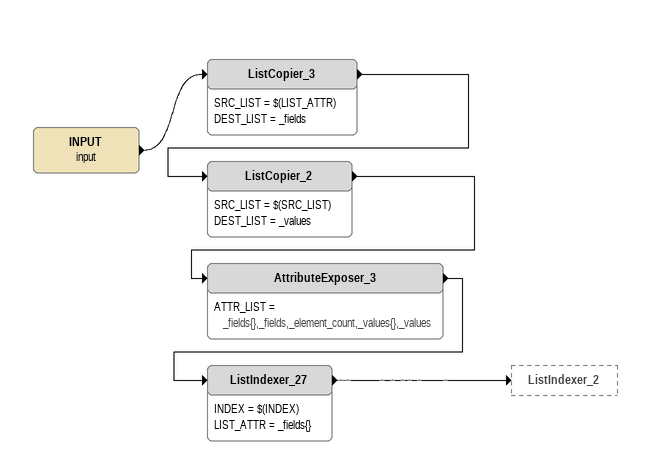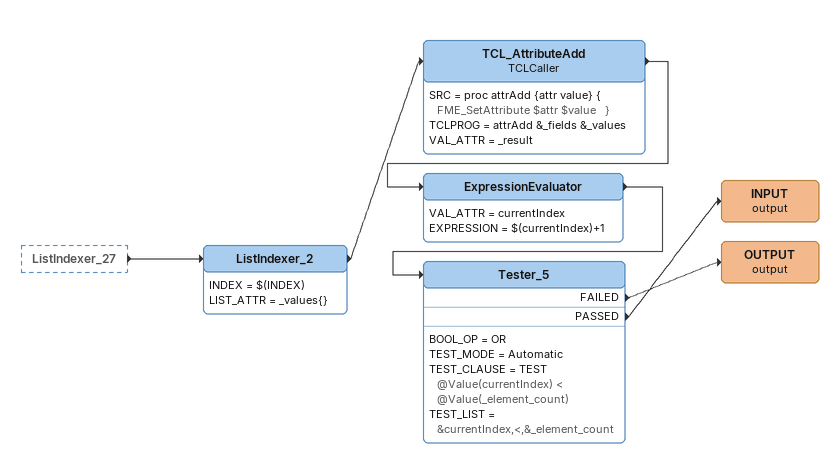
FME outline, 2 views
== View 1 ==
INPUT (input)
    -> ListCopier_3
ListCopier_3
    SRC_LIST = $(LIST_ATTR)
    DEST_LIST = _fields
    -> ListCopier_2
ListCopier_2
    SRC_LIST = $(SRC_LIST)
    DEST_LIST = _values
    -> AttributeExposer_3
AttributeExposer_3
    ATTR_LIST = _fields{},_fields,_element_count,_values{},_values
    -> ListIndexer_27
ListIndexer_27
    INDEX = $(INDEX)
    LIST_ATTR = _fields{}
    -> ListIndexer_2

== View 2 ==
ListIndexer_27 [outside]
    -> ListIndexer_2
ListIndexer_2
    INDEX = $(INDEX)
    LIST_ATTR = _values{}
    -> TCL_AttributeAdd
TCL_AttributeAdd: TCLCaller
    SRC = proc attrAdd {attr value} {  FME_SetAttribute $attr $value   }
    TCLPROG = attrAdd &_fields &_values
    VAL_ATTR = _result
    -> ExpressionEvaluator
ExpressionEvaluator
    VAL_ATTR = currentIndex
    EXPRESSION = $(currentIndex)+1
    -> Tester_5
Tester_5
    BOOL_OP = OR
    TEST_MODE = Automatic
    TEST_CLAUSE = TEST @Value(currentIndex) < @Value(_element_count)
    TEST_LIST = &currentIndex,<,&_element_count
    FAILED -> OUTPUT (output)
    PASSED -> INPUT (output)
INPUT (output)
OUTPUT (output)
